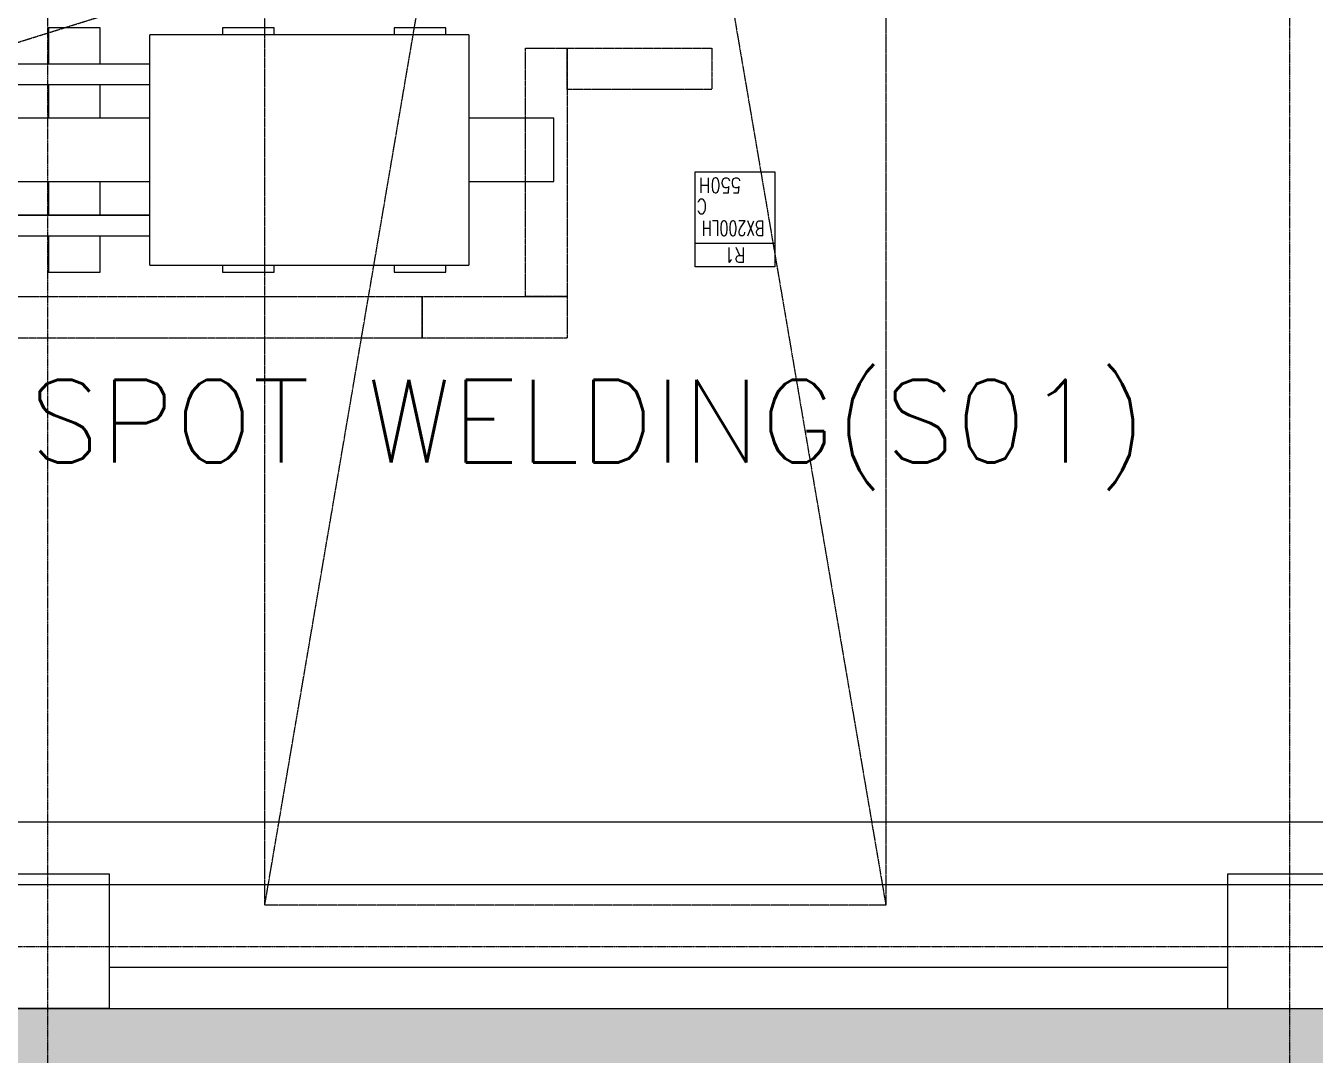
# Model space of a CAD drawing. Extents: x -59767 to 1106559, y -1290 to 1129522.
# Drawn here: x 68104 to 74332, y 247920 to 252893 of the extents above; entities that cross this region are included whole.
import ezdxf
from ezdxf.enums import TextEntityAlignment as Align

# ---------------------------------------------------------------- set-up
doc = ezdxf.new("R2010")
doc.units = 0
for name, pattern in [('CENTER', [2, 1.25, -0.25, 0.25, -0.25]), ('PHANTOM2', [1.25, 0.625, -0.125, 0.125, -0.125, 0.125, -0.125]), ('PHANTOMX2', [5, 2.5, -0.5, 0.5, -0.5, 0.5, -0.5])]:
    doc.linetypes.add(name, pattern=pattern)
doc.layers.get('0').update_dxf_attribs({"linetype": 'CONTINUOUS', "lineweight": 9})
for name, color, linetype, lineweight in [('CENTER', 1, 'CENTER', 9), ('COLUMN', 2, 'CONTINUOUS', 9), ('TEXT', 3, 'CONTINUOUS', 9), ('WALL_200', 3, 'CONTINUOUS', 9), ('중간선', 5, 'CONTINUOUS', 9), ('중심선', 1, 'CENTER', 9)]:
    doc.layers.add(name, color=color, linetype=linetype, lineweight=lineweight)
doc.layers.add('CY', color=4, linetype='CONTINUOUS')
doc.styles.add('ROMANS', font='romans.shx', dxfattribs={"bigfont": 'whgtxt.shx'})
doc.styles.get("Standard").update_dxf_attribs({"font": 'romans.shx', "bigfont": 'whtgtxt.shx'})

# ---------------------------------------------------------------- blocks, each defined once
blk = doc.blocks.new('Robot No.')
blk.add_line((-192.5, -115), (192.5, -115))
blk.add_lwpolyline([(-192.5, -460), (192.5, -460), (192.5, 0), (-192.5, 0)], close=True)
at = {"color": 3, "style": 'ROMANS', "width": 0.8}
blk.add_attdef('RB1', text='', height=72, dxfattribs=at).set_placement((0, -57.5), align=Align.MIDDLE_CENTER)
for tag, p in [('ZX165LF', (-192.5, -186.9)), ('HANGER', (-192.5, -292.2)), ('32FL', (-192.5, -394.7))]:
    blk.add_attdef(tag, text='', height=72, dxfattribs=at).set_placement(p, align=Align.MIDDLE_LEFT)
blk = doc.blocks.new('CRANE')
at = {"color": 4, "linetype": 'PHANTOMX2'}
for p, q in [((69258.2, 563229.1, -1), (72258.2, 580829.1)), ((69258.2, 580829.1), (72258.2, 563229.1))]:
    blk.add_line(p, q, dxfattribs=at)
blk.add_lwpolyline([(69258.2, 580829.1), (72258.2, 580829.1), (72258.2, 563229.1), (69258.2, 563229.1)], close=True, dxfattribs=at)
at = {"layer": 'CENTER', "linetype": 'CENTER'}
blk.add_line((56008.2, 563629.1), (109758.2, 580429.1, -3), dxfattribs=at)
at = {"layer": 'CY'}
blk.add_lwpolyline([(56008.2, 563329.1), (109758.2, 563329.1), (109758.2, 563629.1), (56008.2, 563629.1)], dxfattribs=at)

msp = doc.modelspace()

# ---------------------------------------------------------------- hatches: boundary and pattern name
at = {"layer": '중간선', "transparency": 33554585}
h = msp.add_hatch(dxfattribs=at)
h.set_pattern_fill('DOTS', color=6, scale=100)
h.set_pattern_definition([(0, (138763.79, 0), (79.375, 158.75), [0, -158.75])])
h.paths.add_polyline_path([(92308.2, 248144.6), (92308.2, 246544.6), (47958.2, 246544.6), (47958.2, 248144.9)])

# ---------------------------------------------------------------- linework, layer by layer
at = {"layer": 'COLUMN', "linetype": 'Continuous'}
for points in [[(67908.2, 248144.6), (68508.2, 248144.6), (68508.2, 248794.9), (67908.2, 248794.9)], [(73908.2, 248144.6), (74508.2, 248144.6), (74508.2, 248794.9), (73908.2, 248794.9)]]:
    msp.add_lwpolyline(points, close=True, dxfattribs=at)
at = {"layer": 'WALL_200', "ltscale": 0.5}
for p, q in [((68508.2, 248344.6), (73908.2, 248344.6)), ((68508.2, 248144.6), (66908.2, 248144.6, -1)), ((68508.2, 248144.6), (73908.2, 248144.6))]:
    msp.add_line(p, q, dxfattribs=at)
at = {"layer": 'WALL_200', "color": 8, "linetype": 'PHANTOM2'}
for points in [[(70518.2, 252784.9), (70718.2, 252784.9), (70718.2, 251584.9), (70518.2, 251584.9)], [(70718.2, 252584.9), (70718.2, 252784.9), (71418.2, 252784.9), (71418.2, 252584.9)], [(60668.2, 251584.9), (70018.2, 251584.9), (70018.2, 251384.9), (60668.2, 251384.9)], [(70018.2, 251584.9), (70718.2, 251584.9), (70718.2, 251384.9), (70018.2, 251384.9)]]:
    msp.add_lwpolyline(points, close=True, dxfattribs=at)
at = {"layer": 'WALL_200', "ltscale": 0.5}
msp.add_lwpolyline([(68109.6, 248144.6), (68309.6, 248144.6)], dxfattribs=at)
at = {"layer": '중간선', "lineweight": 5}
for p, q in [((70243.2, 252850.5), (68703.2, 252850.5)), ((68703.2, 251736.5), (68703.2, 252850.5)), ((70243.2, 252850.5), (70243.2, 251736.5)), ((68703.2, 252608.5), (63258.2, 252608.5)), ((68703.2, 251736.5), (70243.2, 251736.5))]:
    msp.add_line(p, q, dxfattribs=at)
for points in [[(68463.2, 252708.5), (68463.2, 252883.5), (68213.2, 252883.5), (68213.2, 252708.5)], [(69303.2, 252850.5), (69303.2, 252883.5), (69053.2, 252883.5), (69053.2, 252850.5)], [(70133.2, 252850.5), (70133.2, 252883.5), (69883.2, 252883.5), (69883.2, 252850.5)], [(68703.2, 252708.5), (63258.2, 252708.5), (63258.2, 251878.5), (68703.2, 251878.5)], [(68213.2, 252608.5), (68213.2, 252446.7)], [(68463.2, 252446.7), (68463.2, 252608.5)], [(68703.2, 252446.7), (67383.2, 252446.7), (67383.2, 252140.3), (68703.2, 252140.3)], [(70243.2, 252140.3), (70654.2, 252140.3), (70654.2, 252446.7), (70243.2, 252446.7)], [(68213.2, 252140.3), (68213.2, 251978.5)], [(68463.2, 251978.5), (68463.2, 252140.3)], [(68213.2, 251878.5), (68213.2, 251703.5), (68463.2, 251703.5), (68463.2, 251878.5)], [(69053.2, 251736.5), (69053.2, 251703.5), (69303.2, 251703.5), (69303.2, 251736.5)], [(69883.2, 251736.5), (69883.2, 251703.5), (70133.2, 251703.5), (70133.2, 251736.5)]]:
    msp.add_lwpolyline(points, dxfattribs=at)
msp.add_lwpolyline([(68703.2, 251978.5), (63258.2, 251978.5), (63258.2, 251978.5), (68703.2, 251978.5)], close=True, dxfattribs=at)
at = {"layer": '중심선'}
for p, q in [((68208.2, 303942.2), (68208.2, 240444.9)), ((74208.2, 303942.2), (74208.2, 240444.9)), ((28557.7, 248444.9), (154858.2, 248444.9))]:
    msp.add_line(p, q, dxfattribs=at)

# ---------------------------------------------------------------- block references
at = {"layer": '중간선', "color": 2}
msp.add_blockref('CRANE', (0, -314584.2), dxfattribs=at)
at = {"layer": '중간선'}
ref = msp.add_blockref('Robot No.', (71529.5, 251728.1), dxfattribs=dict(at, xscale=-1, rotation=180))
ref.add_attrib('ZX165LF', 'BX200LH', dxfattribs={"layer": '0', "color": 3, "height": 72, "rotation": 180, "style": 'ROMANS', "width": 0.7}).set_placement((71673, 251915), align=Align.MIDDLE_LEFT)
ref.add_attrib('HANGER', 'C', dxfattribs={"layer": '0', "color": 3, "height": 72, "rotation": 180, "style": 'ROMANS', "width": 0.8}).set_placement((71394.6, 252020.4), align=Align.MIDDLE_LEFT)
ref.add_attrib('32FL', '550H', dxfattribs={"layer": '0', "color": 3, "height": 72, "rotation": 180, "style": 'ROMANS', "width": 0.8}).set_placement((71559.2, 252122.8), align=Align.MIDDLE_LEFT)
ref.add_attrib('RB1', 'R1', dxfattribs={"layer": '0', "color": 3, "height": 72, "rotation": 180, "style": 'ROMANS', "width": 0.8}).set_placement((71529.5, 251785.6), align=Align.MIDDLE_CENTER)

# ---------------------------------------------------------------- texts
at = {"layer": 'TEXT', "lineweight": 9}
msp.add_text('S/K SPOT WELDING(S01) ', height=400, dxfattribs=at).set_placement((66765.9, 250783))

doc.saveas('drawing.dxf')
